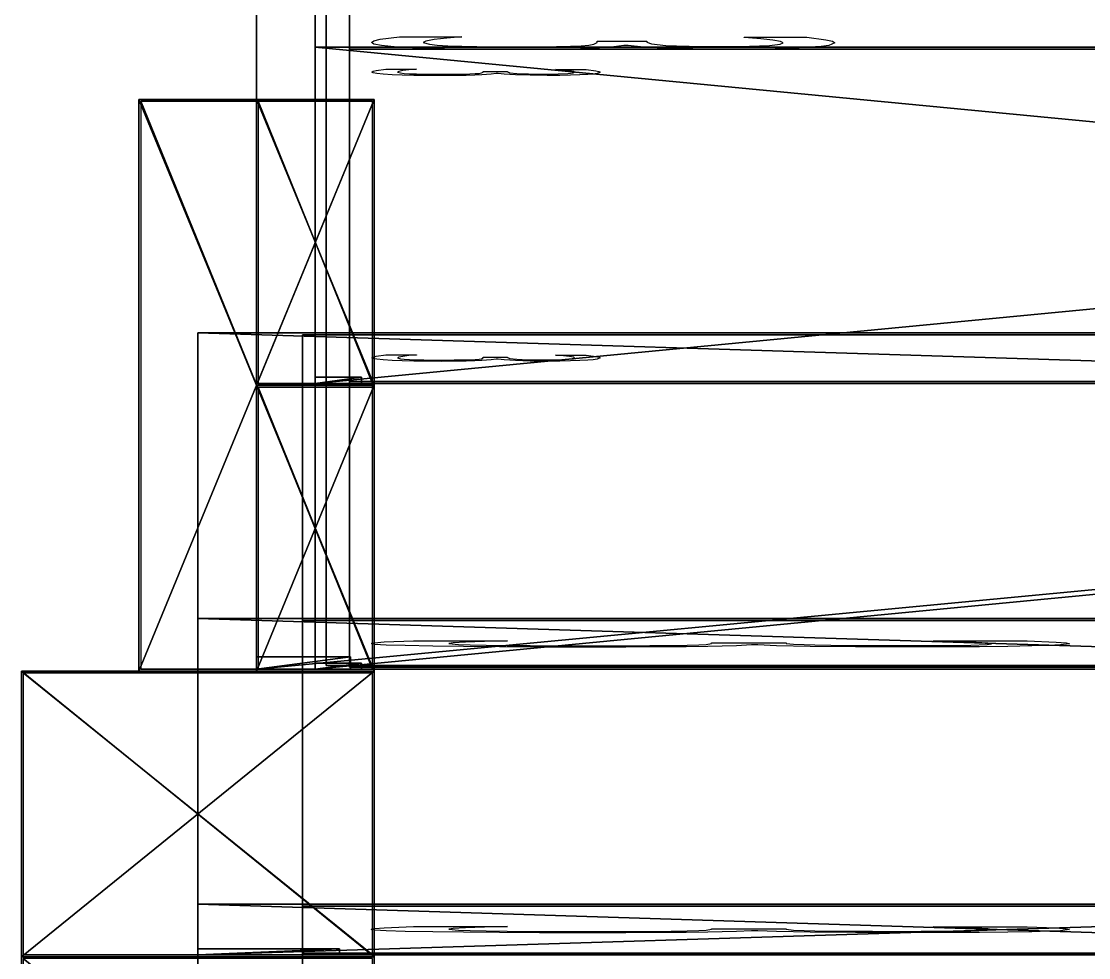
# Model space of a CAD drawing. Extents: x -93 to 34039, y -1114 to 8560.
# Drawn here: x 0 to 1815, y 5940 to 7533 of the extents above; entities that cross this region are included whole.
import ezdxf

# ---------------------------------------------------------------- set-up
doc = ezdxf.new("R2010")
doc.units = 0
doc.layers.get('0').update_dxf_attribs({"color": 13, "linetype": 'CONTINUOUS'})
for name, color, linetype in [('_SYSTEM__CT_MODE', 252, 'CONTINUOUS'), ('_SYSTEM__RG_COLOR', 36, 'CONTINUOUS'), ('_SYSTEM__SKALER', 134, 'CONTINUOUS'), ('SKETCH', 134, 'CONTINUOUS')]:
    doc.layers.add(name, color=color, linetype=linetype)

# ---------------------------------------------------------------- blocks, each defined once
blk = doc.blocks.new('MARKER_TEKSTUR')
for p, q in [((16, 500), (0, 500)), ((16, 500, 700), (0, 500, 700)), ((0, 0), (0, 500)), ((0, 500, 700), (0, 0, 700)), ((0, 500), (0, 500, 700)), ((16, 500), (16, 500, 700)), ((16, 0), (16, 500)), ((16, 500, 700), (16, 0, 700)), ((0, 333.333, 620), (0, 333.333, 80)), ((16, 333.333, 620), (16, 333.333, 80)), ((0, 166.667, 620), (0, 166.667, 80)), ((16, 166.667, 620), (16, 166.667, 80)), ((16, 0), (0, 0)), ((16, 0, 700), (0, 0, 700)), ((0, 0, 700), (0, 0)), ((16, 0, 700), (16, 0))]:
    blk.add_line(p, q)
blk = doc.blocks.new('SKALER_3')
for p, q in [((0, 0), (0, 1)), ((0, 1), (0, 1, 1)), ((0, 1, 1), (0, 0, 1)), ((0, 0, 1), (0, 0))]:
    blk.add_line(p, q)
blk = doc.blocks.new('TELO_23')
for p, q in [((0, 280), (0, 280, -972)), ((0, 0), (0, 280)), ((0, 280, -972), (0, 0, -972)), ((400, 280, -972), (0, 280, -972)), ((0, 280), (400, 280)), ((400, 280), (400, 280, -972)), ((400, 0), (400, 280)), ((400, 280, -972), (400, 0, -972)), ((0, 0, -972), (0, 0)), ((400, 0, -972), (0, 0, -972)), ((400, 0, -972), (400, 0)), ((0, 0), (400, 0))]:
    blk.add_line(p, q)
at = {"layer": '_SYSTEM__SKALER', "extrusion": (0, 1, 1.05419e-14), "yscale": 1.94399999999986, "zscale": 0.3999999999999704, "rotation": 180}
blk.add_blockref('SKALER_3', (0, 0), dxfattribs=at)
mesh = blk.add_polyface()
corners = [(0, 280), (0, 0, -972), (0, 0), (0, 280, -972)]
mesh.append_faces([[corners[k] for k in face] for face in [(0, 1, 2), (1, 0, 3)]], dxfattribs={"vtx0": -1})
mesh = blk.add_polyface()
corners = [(400, 280, -972), (0, 0, -972), (0, 280, -972), (400, 0, -972)]
mesh.append_faces([[corners[k] for k in face] for face in [(0, 1, 2), (1, 0, 3)]], dxfattribs={"vtx0": -1})
mesh = blk.add_polyface()
corners = [(0, 280), (400, 280, -972), (0, 280, -972), (400, 280)]
mesh.append_faces([[corners[k] for k in face] for face in [(0, 1, 2), (1, 0, 3)]], dxfattribs={"vtx0": -1})
mesh = blk.add_polyface()
corners = [(400, 0), (0, 280), (0, 0), (400, 280)]
mesh.append_faces([[corners[k] for k in face] for face in [(0, 1, 2), (1, 0, 3)]], dxfattribs={"vtx0": -1})
mesh = blk.add_polyface()
corners = [(400, 0, -972), (400, 280), (400, 0), (400, 280, -972)]
mesh.append_faces([[corners[k] for k in face] for face in [(0, 1, 2), (1, 0, 3)]], dxfattribs={"vtx0": -1})
mesh = blk.add_polyface()
corners = [(400, 0), (0, 0, -972), (400, 0, -972), (0, 0)]
mesh.append_faces([[corners[k] for k in face] for face in [(0, 1, 2), (1, 0, 3)]], dxfattribs={"vtx0": -1})
blk = doc.blocks.new('M_K_ZAD')
for p, q in [((5, 0, 640), (-5, 0, 640)), ((-5, 0, 640), (-5, 0)), ((-5, 0), (5, 0)), ((5, 0), (5, 0, 640))]:
    blk.add_line(p, q)
mesh = blk.add_polyface()
corners = [(5, 0), (-5, 0, 640), (-5, 0), (5, 0, 640)]
mesh.append_faces([[corners[k] for k in face] for face in [(0, 1, 2), (1, 0, 3)]], dxfattribs={"vtx0": -1})
blk = doc.blocks.new('SKALER_1')
for p, q in [((0, 5), (0, 0)), ((5, 5), (0, 5)), ((5, 0), (5, 5)), ((0, 0), (5, 0))]:
    blk.add_line(p, q)
mesh = blk.add_polyface()
corners = [(5, 5), (0, 0), (0, 5), (5, 0)]
mesh.append_faces([[corners[k] for k in face] for face in [(0, 1, 2), (1, 0, 3)]], dxfattribs={"vtx0": -1})
blk = doc.blocks.new('TELO_95')
for p, q in [((0, 970), (0, 0)), ((568, 970), (0, 970)), ((0, 970), (0, 970, 18)), ((568, 970, 18), (0, 970, 18)), ((0, 970, 18), (0, 0, 18)), ((0, 0), (568, 0)), ((0, 0), (0, 0, 18)), ((0, 0, 18), (568, 0, 18))]:
    blk.add_line(p, q)
at = {"layer": '_SYSTEM__SKALER', "xscale": 0.8114285714285707, "yscale": 1.939999999999998}
blk.add_blockref('SKALER_1', (0, 0), dxfattribs=at)
mesh = blk.add_polyface()
corners = [(568, 970), (0, 0), (0, 970), (568, 0)]
mesh.append_faces([[corners[k] for k in face] for face in [(0, 1, 2), (1, 0, 3)]], dxfattribs={"vtx0": -1})
mesh = blk.add_polyface()
corners = [(568, 0, 18), (0, 970, 18), (0, 0, 18), (568, 970, 18)]
mesh.append_faces([[corners[k] for k in face] for face in [(0, 1, 2), (1, 0, 3)]], dxfattribs={"vtx0": -1})
blk = doc.blocks.new('MARKWR_KROMKI')
at = {"color": 250}
for p, q in [((0, 500, 16), (0, 500)), ((0, 0, 16), (0, 0))]:
    blk.add_line(p, q, dxfattribs=at)
blk = doc.blocks.new('__________1')
at = {"color": 250}
for p, q in [((6.115, 5.147), (8.784, 5.147)), ((8.784, 5.147), (8.784, 4.989)), ((20.853, 4.591), (20.853, 4.696)), ((20.853, 4.696), (23.523, 4.696)), ((14.57, 1.537), (16.69, 1.537)), ((13.88, -1.999), (14.214, -1.477)), ((15.885, -1.737), (15.706, -1.737)), ((8.184, -2.051), (8.775, -2.472)), ((13.425, -2.42), (13.88, -1.999)), ((12.826, -2.739), (13.425, -2.42)), ((17.953, -2.157), (18.499, -2.454)), ((8.775, -2.472), (9.423, -2.77)), ((18.499, -2.454), (19.138, -2.632)), ((19.138, -2.632), (19.87, -2.691)), ((19.87, -2.691), (20.516, -2.631))]:
    blk.add_line(p, q, dxfattribs=at)
for points in [[(4.96, 0, 0), (4.915, 0.519, 0), (5.009, 1.81, 0), (5.291, 3.08, 0), (6.115, 5.147, 0)], [(8.784, 4.989, 0), (8.13, 4.019, 0), (7.597, 2.891, 0), (7.242, 1.705, 0), (7.124, 0.561, 0), (7.392, -0.845, 0), (7.724, -1.519, 0), (8.184, -2.051, 0)], [(23.523, 4.696, 0), (24.346, 2.707, 0), (24.629, 1.483, 0), (24.723, 0.299, 0), (24.468, -1.716, 0), (24.136, -2.545, 0), (23.65, -3.29, 0), (22.973, -3.953, 0), (22.169, -4.433, 0), (21.227, -4.725, 0), (20.138, -4.822, 0), (18.655, -4.592, 0), (17.373, -3.903, 0), (16.41, -2.903, 0), (15.885, -1.737, 0)], [(20.516, -2.631, 0), (21.077, -2.45, 0), (21.926, -1.779, 0), (22.386, -0.813, 0), (22.514, 0.352, 0), (22.405, 1.38, 0), (22.079, 2.471, 0), (21.556, 3.562, 0), (20.853, 4.591, 0)], [(14.214, -1.477, 0), (14.423, -0.855, 0), (14.57, 0.593, 0), (14.57, 1.537, 0)], [(16.69, 1.537, 0), (16.69, 0.803, 0), (16.893, -0.631, 0), (17.501, -1.742, 0), (17.953, -2.157, 0)], [(15.706, -1.737, 0), (15.279, -2.891, 0), (14.468, -3.993, 0), (13.848, -4.452, 0), (13.088, -4.822, 0), (12.137, -5.066, 0), (10.943, -5.147, 0), (9.694, -5.05, 0), (8.554, -4.759, 0), (7.539, -4.292, 0), (6.664, -3.667, 0), (5.887, -2.811, 0), (5.342, -1.815, 0), (5.022, -0.699, 0), (4.96, 0, 0)], [(9.423, -2.77, 0), (10.189, -2.947, 0), (11.134, -3.006, 0), (12.068, -2.939, 0), (12.826, -2.739, 0)]]:
    blk.add_polyline3d(points, dxfattribs=at)
blk = doc.blocks.new('M_K_BACK')
for p, q in [((0, 0, 5), (749, 0, 5)), ((749, 0, -5), (0, 0, -5)), ((0, 0, -5), (0, 0, 5))]:
    blk.add_line(p, q)
mesh = blk.add_polyface()
corners = [(0, 0, 5), (749, 0, -5), (0, 0, -5), (749, 0, 5)]
mesh.append_faces([[corners[k] for k in face] for face in [(0, 1, 2), (1, 0, 3)]], dxfattribs={"vtx0": -1})
blk = doc.blocks.new('M_K_FRONT')
for p, q in [((0, 0, 5), (749, 0, 5)), ((749, 0, -5), (0, 0, -5)), ((0, 0, -5), (0, 0, 5))]:
    blk.add_line(p, q)
mesh = blk.add_polyface()
corners = [(749, 0, 5), (0, 0, -5), (749, 0, -5), (0, 0, 5)]
mesh.append_faces([[corners[k] for k in face] for face in [(0, 1, 2), (1, 0, 3)]], dxfattribs={"vtx0": -1})
blk = doc.blocks.new('M_K_LEFT')
for p, q in [((0, 515, -5), (0, 515, 5)), ((0, 515, 5), (0, 0, 5)), ((0, 0, -5), (0, 515, -5)), ((0, 0, 5), (0, 0, -5))]:
    blk.add_line(p, q)
mesh = blk.add_polyface()
corners = [(0, 515, 5), (0, 0, -5), (0, 0, 5), (0, 515, -5)]
mesh.append_faces([[corners[k] for k in face] for face in [(0, 1, 2), (1, 0, 3)]], dxfattribs={"vtx0": -1})
blk = doc.blocks.new('KR_F')
at = {"color": 250}
for p, q in [((0, 0, 16), (0, 0)), ((700, 0, 16), (0, 0, 16)), ((0, 0), (700, 0))]:
    blk.add_line(p, q, dxfattribs=at)
mesh = blk.add_polyface()
corners = [(700, 0, 16), (0, 0), (700, 0), (0, 0, 16)]
mesh.append_faces([[corners[k] for k in face] for face in [(0, 1, 2), (1, 0, 3)]], dxfattribs={"vtx0": -1})
blk = doc.blocks.new('KR_L')
at = {"color": 250}
for p, q in [((0, 500), (0, 0)), ((0, 0, 16), (0, 500, 16)), ((0, 500, 16), (0, 500)), ((0, 0), (0, 0, 16))]:
    blk.add_line(p, q, dxfattribs=at)
mesh = blk.add_polyface()
corners = [(0, 500, 16), (0, 0), (0, 0, 16), (0, 500)]
mesh.append_faces([[corners[k] for k in face] for face in [(0, 1, 2), (1, 0, 3)]], dxfattribs={"vtx0": -1})
blk = doc.blocks.new('KR_Z')
at = {"color": 250}
for p, q in [((0, 0, 16), (0, 0)), ((0, 0), (700, 0)), ((700, 0, 16), (0, 0, 16))]:
    blk.add_line(p, q, dxfattribs=at)
mesh = blk.add_polyface()
corners = [(0, 0, 16), (700, 0), (0, 0), (700, 0, 16)]
mesh.append_faces([[corners[k] for k in face] for face in [(0, 1, 2), (1, 0, 3)]], dxfattribs={"vtx0": -1})
blk = doc.blocks.new('KR_35')
at = {"yscale": 1.94, "zscale": 1.125}
blk.add_blockref('KR_L', (0, 0), dxfattribs=at)
at = {"xscale": 0.8114285714285715, "zscale": 1.125}
for name, p in [('KR_Z', (0, 970)), ('KR_F', (0, 0))]:
    blk.add_blockref(name, p, dxfattribs=at)
blk = doc.blocks.new('LL')
at = {"color": 250}
for p, q in [((0, 300), (0, 300, 8)), ((0, 300, 16), (0, 0, 16)), ((0, 300, 8), (0, 0, 8)), ((0, 300, 8), (0, 300, 16)), ((0, 300), (0, 0)), ((0, 0, 16), (0, 0, 8)), ((0, 0, 8), (0, 0))]:
    blk.add_line(p, q, dxfattribs=at)
blk = doc.blocks.new('ZZ')
at = {"color": 250}
for p, q in [((0, 0), (0, 0, 8)), ((0, 0, 16), (600, 0, 16)), ((0, 0, 8), (0, 0, 16)), ((0, 0), (600, 0)), ((0, 0, 8), (600, 0, 8))]:
    blk.add_line(p, q, dxfattribs=at)
blk = doc.blocks.new('RAM_PANEL_95')
at = {"color": 250}
for p, q in [((0, 970), (0, 0)), ((568, 970), (0, 970)), ((0, 970), (0, 970, 18)), ((568, 970, 18), (0, 970, 18)), ((0, 970, 18), (0, 0, 18)), ((0, 0), (568, 0)), ((0, 0), (0, 0, 18)), ((0, 0, 18), (568, 0, 18))]:
    blk.add_line(p, q, dxfattribs=at)
for name in ['TELO_95', 'KR_35']:
    blk.add_blockref(name, (0, 0))
at = {"layer": '_SYSTEM__CT_MODE', "xscale": 0.8114285714285707, "yscale": 1.939999999999999, "zscale": 1.124999999999998}
blk.add_blockref('MARKWR_KROMKI', (0, 0), dxfattribs=at)
at = {"layer": '_SYSTEM__CT_MODE', "yscale": 3.233333333333332, "zscale": 1.125}
blk.add_blockref('LL', (0, 0), dxfattribs=at)
at = {"layer": '_SYSTEM__CT_MODE', "xscale": 0.9466666666666663, "zscale": 1.125}
blk.add_blockref('ZZ', (0, 970), dxfattribs=at)
at = {"layer": '_SYSTEM__CT_MODE', "xscale": 1.009671179883954, "yscale": 0.9714640198511127}
blk.add_blockref('__________1', (0, 485, 17.999), dxfattribs=at)
at = {"layer": '_SYSTEM__RG_COLOR', "color": 1, "xscale": 0.7503337783711621, "zscale": 1.199999999999999}
blk.add_blockref('M_K_BACK', (3, 967, 9), dxfattribs=at)
at = {"layer": '_SYSTEM__RG_COLOR', "color": 1, "yscale": 1.871844660194175, "zscale": 1.2}
blk.add_blockref('M_K_LEFT', (3, 3, 9), dxfattribs=at)
at = {"layer": '_SYSTEM__RG_COLOR', "xscale": 0.7503337783711621, "zscale": 1.199999999999999}
blk.add_blockref('M_K_FRONT', (3, 3, 9), dxfattribs=at)
blk = doc.blocks.new('PANEL_G_34')
for p, q in [((-5, 440), (-5, 0)), ((5, 440), (-5, 440)), ((5, 0), (5, 440)), ((-5, 0), (5, 0))]:
    blk.add_line(p, q)
at = {"color": 250}
for p, q in [((0, 300), (0, 300, 8)), ((0, 300, 16), (0, 0, 16)), ((0, 300, 8), (0, 0, 8)), ((0, 300, 8), (0, 300, 16)), ((0, 300), (0, 0)), ((0, 0, 16), (0, 0, 8)), ((0, 0, 8), (0, 0))]:
    blk.add_line(p, q, dxfattribs=at)
blk.add_blockref('RAM_PANEL_95', (0, 0))
mesh = blk.add_polyface()
corners = [(5, 0), (-5, 440), (-5, 0), (5, 440)]
mesh.append_faces([[corners[k] for k in face] for face in [(0, 1, 2), (1, 0, 3)]], dxfattribs={"vtx0": -1})
blk = doc.blocks.new('M_K_VERH')
for p, q in [((-5, 440), (-5, 0)), ((5, 440), (-5, 440)), ((5, 0), (5, 440)), ((-5, 0), (5, 0))]:
    blk.add_line(p, q)
mesh = blk.add_polyface()
corners = [(5, 0), (-5, 440), (-5, 0), (5, 440)]
mesh.append_faces([[corners[k] for k in face] for face in [(0, 1, 2), (1, 0, 3)]], dxfattribs={"vtx0": -1})
blk = doc.blocks.new('M_K_FR')
for p, q in [((5, 0, 640), (-5, 0, 640)), ((-5, 0, 640), (-5, 0)), ((-5, 0), (5, 0)), ((5, 0), (5, 0, 640))]:
    blk.add_line(p, q)
mesh = blk.add_polyface()
corners = [(5, 0), (-5, 0, 640), (-5, 0), (5, 0, 640)]
mesh.append_faces([[corners[k] for k in face] for face in [(0, 1, 2), (1, 0, 3)]], dxfattribs={"vtx0": -1})
blk = doc.blocks.new('3_V')
at = {"color": 250}
for p, q in [((6.1, 5.1), (8.8, 5.1)), ((8.8, 5.1), (8.8, 5)), ((14.6, 1.5), (16.7, 1.5)), ((20.9, 4.6), (20.9, 4.7)), ((20.9, 4.7), (23.5, 4.7)), ((8.2, -2.1), (8.8, -2.5)), ((8.8, -2.5), (9.4, -2.8)), ((12.8, -2.7), (13.4, -2.4)), ((13.4, -2.4), (13.9, -2)), ((13.9, -2), (14.2, -1.5)), ((15.9, -1.7), (15.7, -1.7)), ((18, -2.2), (18.5, -2.5)), ((18.5, -2.5), (19.1, -2.6)), ((19.1, -2.6), (19.9, -2.7)), ((19.9, -2.7), (20.5, -2.6))]:
    blk.add_line(p, q, dxfattribs=at)
for points in [[(5, 0, 0), (4.9, 0.5, 0), (5, 1.8, 0), (5.3, 3.1, 0), (6.1, 5.1, 0)], [(15.7, -1.7, 0), (15.3, -2.9, 0), (14.5, -4, 0), (13.8, -4.5, 0), (13.1, -4.8, 0), (12.1, -5.1, 0), (10.9, -5.1, 0), (9.7, -5, 0), (8.6, -4.8, 0), (7.5, -4.3, 0), (6.7, -3.7, 0), (5.9, -2.8, 0), (5.3, -1.8, 0), (5, -0.7, 0), (5, 0, 0)], [(8.8, 5, 0), (8.1, 4, 0), (7.6, 2.9, 0), (7.2, 1.7, 0), (7.1, 0.6, 0), (7.4, -0.8, 0), (7.7, -1.5, 0), (8.2, -2.1, 0)], [(14.2, -1.5, 0), (14.4, -0.9, 0), (14.6, 0.6, 0), (14.6, 1.5, 0)], [(23.5, 4.7, 0), (24.3, 2.7, 0), (24.6, 1.5, 0), (24.7, 0.3, 0), (24.5, -1.7, 0), (24.1, -2.5, 0), (23.7, -3.3, 0), (23, -4, 0), (22.2, -4.4, 0), (21.2, -4.7, 0), (20.1, -4.8, 0), (18.7, -4.6, 0), (17.4, -3.9, 0), (16.4, -2.9, 0), (15.9, -1.7, 0)], [(16.7, 1.5, 0), (16.7, 0.8, 0), (16.9, -0.6, 0), (17.5, -1.7, 0), (18, -2.2, 0)], [(20.5, -2.6, 0), (21.1, -2.5, 0), (21.9, -1.8, 0), (22.4, -0.8, 0), (22.5, 0.4, 0), (22.4, 1.4, 0), (22.1, 2.5, 0), (21.6, 3.6, 0), (20.9, 4.6, 0)], [(9.4, -2.8, 0), (10.2, -2.9, 0), (11.1, -3, 0), (12.1, -2.9, 0), (12.8, -2.7, 0)]]:
    blk.add_polyline3d(points, dxfattribs=at)
blk = doc.blocks.new('1_V_1')
at = {"color": 250}
for p, q in [((-5.1, 19.5), (-5.1, 21.3)), ((-1.2, 19.5), (-5.1, 19.5)), ((-1.2, 6.8), (-1.2, 19.5)), ((-0.8, 23.2), (-0.7, 23.9)), ((-0.7, 23.9), (1.3, 23.9)), ((1.3, 23.9), (1.3, 6.8)), ((-5.1, 6.8), (-1.2, 6.8)), ((-5.1, 4.8), (-5.1, 6.8)), ((5.1, 4.8), (-5.1, 4.8)), ((1.3, 6.8), (5.1, 6.8)), ((5.1, 6.8), (5.1, 4.8))]:
    blk.add_line(p, q, dxfattribs=at)
blk.add_polyline3d([(-5.1, 21.3, 0), (-3.4, 21.4, 0), (-2, 21.8, 0), (-1.1, 22.6, 0), (-0.8, 23.2, 0)], dxfattribs=at)
blk = doc.blocks.new('2_V')
at = {"color": 250}
for p, q in [((-5.1, -7), (-5.1, -4.8)), ((-5.1, -4.8), (5.1, -4.8)), ((3, -7), (-5.1, -7)), ((5.1, -4.8), (5.1, -7.5)), ((4.7, -20.1), (4.8, -20.1)), ((4.8, -20.1), (4.8, -22.8))]:
    blk.add_line(p, q, dxfattribs=at)
for points in [[(4.8, -22.8, 0), (2.8, -23.6, 0), (1.6, -23.8, 0), (0.5, -23.9, 0), (-0.6, -23.8, 0), (-1.6, -23.6, 0), (-2.4, -23.1, 0), (-3.2, -22.5, 0), (-3.8, -21.8, 0), (-4.2, -20.9, 0), (-4.4, -19.9, 0), (-4.5, -18.8, 0), (-4.3, -16.8, 0), (-3.6, -15, 0), (-2.7, -13.5, 0), (-1.4, -11.8, 0), (0.9, -9.3, 0), (3, -7, 0)], [(5.1, -7.5, 0), (3, -9.7, 0), (1, -12, 0), (-0.7, -14.1, 0), (-1.7, -15.7, 0), (-2.2, -17.1, 0), (-2.4, -18.7, 0), (-2.2, -20, 0), (-1.6, -20.9, 0), (-0.7, -21.5, 0), (0.5, -21.8, 0), (1.5, -21.7, 0), (2.6, -21.4, 0), (3.6, -20.8, 0), (4.7, -20.1, 0)]]:
    blk.add_polyline3d(points, dxfattribs=at)
blk = doc.blocks.new('4_V_1')
at = {"color": 250}
for p, q in [((-23.9, 2.6), (-12.3, 2.6)), ((-23.9, 0.7), (-23.9, 2.6)), ((-12.3, -5.1), (-23.9, 0.7)), ((-12.3, 1), (-21, 1, 0)), ((-21, 1, 0), (-12.3, -3.3)), ((-12.3, 2.6), (-12.3, 5.1)), ((-12.3, 5.1), (-10.4, 5.1)), ((-12.3, -3.3), (-12.3, 1)), ((-10.4, 5.1), (-10.4, 2.6)), ((-10.4, 2.6), (-4.8, 2.6)), ((-4.8, 1), (-10.4, 1)), ((-10.4, 1), (-10.4, -5.1)), ((-4.8, 2.6), (-4.8, 1)), ((-10.4, -5.1), (-12.3, -5.1))]:
    blk.add_line(p, q, dxfattribs=at)
blk = doc.blocks.new('RAM_PANEL_23')
for p, q in [((0, 972), (400, 972)), ((0, 972, 280), (400, 972, 280)), ((0, 0, 280), (400, 0, 280)), ((0, 0), (400, 0))]:
    blk.add_line(p, q)
at = {"extrusion": (0, -1, 6.12323e-17)}
blk.add_blockref('TELO_23', (0, 0), dxfattribs=at)
at = {"layer": '_SYSTEM__CT_MODE', "xscale": 24.99999999999997, "yscale": 1.944000000000138, "zscale": 0.3999999999999854}
blk.add_blockref('MARKER_TEKSTUR', (0, 0), dxfattribs=at)
at = {"layer": '_SYSTEM__CT_MODE', "extrusion": (1, 0, 5.97959e-13), "xscale": 0.9714640198511383, "yscale": 1.048192771084347, "rotation": 270}
blk.add_blockref('2_V', (972, 140, 400), dxfattribs=at)
at = {"layer": '_SYSTEM__CT_MODE', "extrusion": (1, 0, 5.04826e-12), "xscale": 1.009671179883954, "yscale": 0.9714640198511127, "rotation": 270}
blk.add_blockref('3_V', (486, 280, 400), dxfattribs=at)
at = {"layer": '_SYSTEM__CT_MODE', "extrusion": (1, 0, -1.08771e-11), "xscale": 1.051712558764275, "yscale": 0.9714640198511979, "zscale": 100.0000000023626, "rotation": 270}
blk.add_blockref('4_V_1', (486, 0, 400), dxfattribs=at)
at = {"layer": '_SYSTEM__CT_MODE', "extrusion": (1, 0, 2.03197e-12), "xscale": 0.9714640198511212, "yscale": 1.031620319277108, "rotation": 270}
blk.add_blockref('1_V_1', (0, 140, 400), dxfattribs=at)
at = {"layer": '_SYSTEM__RG_COLOR', "xscale": 39.4, "yscale": 2.195454545454546}
for name, p in [('PANEL_G_34', (200, 3, 3)), ('M_K_VERH', (200, 3, 277))]:
    blk.add_blockref(name, p, dxfattribs=at)
at = {"layer": '_SYSTEM__RG_COLOR', "xscale": 39.4, "zscale": 0.4281249999999828}
for name, p in [('M_K_ZAD', (200, 969, 3)), ('M_K_FR', (200, 3, 3))]:
    blk.add_blockref(name, p, dxfattribs=at)
blk = doc.blocks.new('PANEL_V_21')
blk.add_blockref('RAM_PANEL_23', (0, 0))
blk = doc.blocks.new('TELO_24')
for p, q in [((0, 280), (0, 280, -972)), ((0, 0), (0, 280)), ((0, 280, -972), (0, 0, -972)), ((400, 280, -972), (0, 280, -972)), ((0, 280), (400, 280)), ((400, 280), (400, 280, -972)), ((400, 0), (400, 280)), ((400, 280, -972), (400, 0, -972)), ((0, 0, -972), (0, 0)), ((400, 0, -972), (0, 0, -972)), ((400, 0, -972), (400, 0)), ((0, 0), (400, 0))]:
    blk.add_line(p, q)
at = {"layer": '_SYSTEM__SKALER', "extrusion": (0, 1, 1.05419e-14), "yscale": 1.94399999999986, "zscale": 0.3999999999999704, "rotation": 180}
blk.add_blockref('SKALER_3', (0, 0), dxfattribs=at)
mesh = blk.add_polyface()
corners = [(0, 280), (0, 0, -972), (0, 0), (0, 280, -972)]
mesh.append_faces([[corners[k] for k in face] for face in [(0, 1, 2), (1, 0, 3)]], dxfattribs={"vtx0": -1})
mesh = blk.add_polyface()
corners = [(400, 280, -972), (0, 0, -972), (0, 280, -972), (400, 0, -972)]
mesh.append_faces([[corners[k] for k in face] for face in [(0, 1, 2), (1, 0, 3)]], dxfattribs={"vtx0": -1})
mesh = blk.add_polyface()
corners = [(0, 280), (400, 280, -972), (0, 280, -972), (400, 280)]
mesh.append_faces([[corners[k] for k in face] for face in [(0, 1, 2), (1, 0, 3)]], dxfattribs={"vtx0": -1})
mesh = blk.add_polyface()
corners = [(400, 0), (0, 280), (0, 0), (400, 280)]
mesh.append_faces([[corners[k] for k in face] for face in [(0, 1, 2), (1, 0, 3)]], dxfattribs={"vtx0": -1})
mesh = blk.add_polyface()
corners = [(400, 0, -972), (400, 280), (400, 0), (400, 280, -972)]
mesh.append_faces([[corners[k] for k in face] for face in [(0, 1, 2), (1, 0, 3)]], dxfattribs={"vtx0": -1})
mesh = blk.add_polyface()
corners = [(400, 0), (0, 0, -972), (400, 0, -972), (0, 0)]
mesh.append_faces([[corners[k] for k in face] for face in [(0, 1, 2), (1, 0, 3)]], dxfattribs={"vtx0": -1})
blk = doc.blocks.new('RAM_PANEL_24')
for p, q in [((0, 972), (400, 972)), ((0, 972, 280), (400, 972, 280)), ((0, 0, 280), (400, 0, 280)), ((0, 0), (400, 0))]:
    blk.add_line(p, q)
at = {"extrusion": (0, -1, 6.12323e-17)}
blk.add_blockref('TELO_24', (0, 0), dxfattribs=at)
at = {"layer": '_SYSTEM__CT_MODE', "xscale": 24.99999999999997, "yscale": 1.944000000000138, "zscale": 0.3999999999999854}
blk.add_blockref('MARKER_TEKSTUR', (0, 0), dxfattribs=at)
at = {"layer": '_SYSTEM__CT_MODE', "extrusion": (1, 0, 5.97959e-13), "xscale": 0.9714640198511383, "yscale": 1.048192771084347, "rotation": 270}
blk.add_blockref('2_V', (972, 140, 400), dxfattribs=at)
at = {"layer": '_SYSTEM__CT_MODE', "extrusion": (1, 0, 5.04826e-12), "xscale": 1.009671179883954, "yscale": 0.9714640198511127, "rotation": 270}
blk.add_blockref('3_V', (486, 280, 400), dxfattribs=at)
at = {"layer": '_SYSTEM__CT_MODE', "extrusion": (1, 0, -1.08771e-11), "xscale": 1.051712558764275, "yscale": 0.9714640198511979, "zscale": 100.0000000023626, "rotation": 270}
blk.add_blockref('4_V_1', (486, 0, 400), dxfattribs=at)
at = {"layer": '_SYSTEM__CT_MODE', "extrusion": (1, 0, 2.03197e-12), "xscale": 0.9714640198511212, "yscale": 1.031620319277108, "rotation": 270}
blk.add_blockref('1_V_1', (0, 140, 400), dxfattribs=at)
at = {"layer": '_SYSTEM__RG_COLOR', "xscale": 39.4, "yscale": 2.195454545454546}
for name, p in [('PANEL_G_34', (200, 3, 3)), ('M_K_VERH', (200, 3, 277))]:
    blk.add_blockref(name, p, dxfattribs=at)
at = {"layer": '_SYSTEM__RG_COLOR', "xscale": 39.4, "zscale": 0.4281249999999828}
for name, p in [('M_K_ZAD', (200, 969, 3)), ('M_K_FR', (200, 3, 3))]:
    blk.add_blockref(name, p, dxfattribs=at)
blk = doc.blocks.new('PANEL_V_22')
blk.add_blockref('RAM_PANEL_24', (0, 0))
blk = doc.blocks.new('TELO_11')
for p, q in [((0, 280), (0, 280, -972)), ((0, 0), (0, 280)), ((0, 280, -972), (0, 0, -972)), ((400, 280, -972), (0, 280, -972)), ((0, 280), (400, 280)), ((400, 280), (400, 280, -972)), ((400, 0), (400, 280)), ((400, 280, -972), (400, 0, -972)), ((0, 0, -972), (0, 0)), ((400, 0, -972), (0, 0, -972)), ((400, 0, -972), (400, 0)), ((0, 0), (400, 0))]:
    blk.add_line(p, q)
at = {"layer": '_SYSTEM__SKALER', "extrusion": (0, 1, 1.05419e-14), "yscale": 1.94399999999986, "zscale": 0.3999999999999704, "rotation": 180}
blk.add_blockref('SKALER_3', (0, 0), dxfattribs=at)
mesh = blk.add_polyface()
corners = [(0, 280), (0, 0, -972), (0, 0), (0, 280, -972)]
mesh.append_faces([[corners[k] for k in face] for face in [(0, 1, 2), (1, 0, 3)]], dxfattribs={"vtx0": -1})
mesh = blk.add_polyface()
corners = [(400, 280, -972), (0, 0, -972), (0, 280, -972), (400, 0, -972)]
mesh.append_faces([[corners[k] for k in face] for face in [(0, 1, 2), (1, 0, 3)]], dxfattribs={"vtx0": -1})
mesh = blk.add_polyface()
corners = [(0, 280), (400, 280, -972), (0, 280, -972), (400, 280)]
mesh.append_faces([[corners[k] for k in face] for face in [(0, 1, 2), (1, 0, 3)]], dxfattribs={"vtx0": -1})
mesh = blk.add_polyface()
corners = [(400, 0), (0, 280), (0, 0), (400, 280)]
mesh.append_faces([[corners[k] for k in face] for face in [(0, 1, 2), (1, 0, 3)]], dxfattribs={"vtx0": -1})
mesh = blk.add_polyface()
corners = [(400, 0, -972), (400, 280), (400, 0), (400, 280, -972)]
mesh.append_faces([[corners[k] for k in face] for face in [(0, 1, 2), (1, 0, 3)]], dxfattribs={"vtx0": -1})
mesh = blk.add_polyface()
corners = [(400, 0), (0, 0, -972), (400, 0, -972), (0, 0)]
mesh.append_faces([[corners[k] for k in face] for face in [(0, 1, 2), (1, 0, 3)]], dxfattribs={"vtx0": -1})
blk = doc.blocks.new('RAM_PANEL_11')
for p, q in [((0, 972), (400, 972)), ((0, 972, 280), (400, 972, 280)), ((0, 0, 280), (400, 0, 280)), ((0, 0), (400, 0))]:
    blk.add_line(p, q)
at = {"extrusion": (0, -1, 6.12323e-17)}
blk.add_blockref('TELO_11', (0, 0), dxfattribs=at)
at = {"layer": '_SYSTEM__CT_MODE', "xscale": 24.99999999999997, "yscale": 1.944000000000138, "zscale": 0.3999999999999854}
blk.add_blockref('MARKER_TEKSTUR', (0, 0), dxfattribs=at)
at = {"layer": '_SYSTEM__CT_MODE', "extrusion": (1, 0, 5.97959e-13), "xscale": 0.9714640198511383, "yscale": 1.048192771084347, "rotation": 270}
blk.add_blockref('2_V', (972, 140, 400), dxfattribs=at)
at = {"layer": '_SYSTEM__CT_MODE', "extrusion": (1, 0, 5.04826e-12), "xscale": 1.009671179883954, "yscale": 0.9714640198511127, "rotation": 270}
blk.add_blockref('3_V', (486, 280, 400), dxfattribs=at)
at = {"layer": '_SYSTEM__CT_MODE', "extrusion": (1, 0, -1.08771e-11), "xscale": 1.051712558764275, "yscale": 0.9714640198511979, "zscale": 100.0000000023626, "rotation": 270}
blk.add_blockref('4_V_1', (486, 0, 400), dxfattribs=at)
at = {"layer": '_SYSTEM__CT_MODE', "extrusion": (1, 0, 2.03197e-12), "xscale": 0.9714640198511212, "yscale": 1.031620319277108, "rotation": 270}
blk.add_blockref('1_V_1', (0, 140, 400), dxfattribs=at)
at = {"layer": '_SYSTEM__RG_COLOR', "xscale": 39.4, "yscale": 2.195454545454546}
for name, p in [('PANEL_G_34', (200, 3, 3)), ('M_K_VERH', (200, 3, 277))]:
    blk.add_blockref(name, p, dxfattribs=at)
at = {"layer": '_SYSTEM__RG_COLOR', "xscale": 39.4, "zscale": 0.4281249999999828}
for name, p in [('M_K_ZAD', (200, 969, 3)), ('M_K_FR', (200, 3, 3))]:
    blk.add_blockref(name, p, dxfattribs=at)
blk = doc.blocks.new('PANEL_V_10')
blk.add_blockref('RAM_PANEL_11', (0, 0))
blk = doc.blocks.new('GROUP_4')
for name, p in [('PANEL_V_21', (0, 0, 560)), ('PANEL_V_22', (0, 0, 280)), ('PANEL_V_10', (0, 0))]:
    blk.add_blockref(name, p)
blk = doc.blocks.new('RAM_PANEL_16')
at = {"layer": '_SYSTEM__RG_COLOR', "xscale": 59.39999999999999, "yscale": 1.090909090909091}
blk.add_blockref('PANEL_G_34', (300, 3, 3), dxfattribs=at)
blk = doc.blocks.new('PANEL_V_15')
blk.add_blockref('RAM_PANEL_16', (0, 0))
blk = doc.blocks.new('RAM_PANEL_19')
at = {"layer": '_SYSTEM__RG_COLOR', "xscale": 59.39999999999999, "yscale": 1.090909090909091}
blk.add_blockref('PANEL_G_34', (300, 3, 3), dxfattribs=at)
blk = doc.blocks.new('PANEL_V_18')
blk.add_blockref('RAM_PANEL_19', (0, 0))
blk = doc.blocks.new('GROUP_2')
for name, p in [('PANEL_V_15', (0, 486, 2100)), ('PANEL_V_18', (0, 486))]:
    blk.add_blockref(name, p)
blk = doc.blocks.new('TELO_25')
for p, q in [((0, 2100), (0, 2100, -486)), ((0, 0), (0, 2100)), ((0, 2100, -486), (0, 0, -486)), ((200, 2100, -486), (0, 2100, -486)), ((0, 2100), (200, 2100)), ((200, 2100), (200, 2100, -486)), ((200, 0), (200, 2100)), ((200, 2100, -486), (200, 0, -486)), ((0, 0, -486), (0, 0)), ((200, 0, -486), (0, 0, -486)), ((200, 0, -486), (200, 0)), ((0, 0), (200, 0))]:
    blk.add_line(p, q)
at = {"layer": '_SYSTEM__SKALER', "extrusion": (0, 1, 1.58128e-13), "yscale": 0.9719999999999301, "zscale": 2.999999999999779, "rotation": 180}
blk.add_blockref('SKALER_3', (0, 0), dxfattribs=at)
mesh = blk.add_polyface()
corners = [(0, 2100), (0, 0, -486), (0, 0), (0, 2100, -486)]
mesh.append_faces([[corners[k] for k in face] for face in [(0, 1, 2), (1, 0, 3)]], dxfattribs={"vtx0": -1})
mesh = blk.add_polyface()
corners = [(200, 2100, -486), (0, 0, -486), (0, 2100, -486), (200, 0, -486)]
mesh.append_faces([[corners[k] for k in face] for face in [(0, 1, 2), (1, 0, 3)]], dxfattribs={"vtx0": -1})
mesh = blk.add_polyface()
corners = [(0, 2100), (200, 2100, -486), (0, 2100, -486), (200, 2100)]
mesh.append_faces([[corners[k] for k in face] for face in [(0, 1, 2), (1, 0, 3)]], dxfattribs={"vtx0": -1})
mesh = blk.add_polyface()
corners = [(200, 0), (0, 2100), (0, 0), (200, 2100)]
mesh.append_faces([[corners[k] for k in face] for face in [(0, 1, 2), (1, 0, 3)]], dxfattribs={"vtx0": -1})
mesh = blk.add_polyface()
corners = [(200, 0, -486), (200, 2100), (200, 0), (200, 2100, -486)]
mesh.append_faces([[corners[k] for k in face] for face in [(0, 1, 2), (1, 0, 3)]], dxfattribs={"vtx0": -1})
mesh = blk.add_polyface()
corners = [(200, 0), (0, 0, -486), (200, 0, -486), (0, 0)]
mesh.append_faces([[corners[k] for k in face] for face in [(0, 1, 2), (1, 0, 3)]], dxfattribs={"vtx0": -1})
blk = doc.blocks.new('RAM_PANEL_25')
for p, q in [((0, 486), (200, 486)), ((0, 486, 2100), (200, 486, 2100)), ((0, 0, 2100), (200, 0, 2100)), ((0, 0), (200, 0))]:
    blk.add_line(p, q)
at = {"extrusion": (0, -1, 6.12323e-17)}
blk.add_blockref('TELO_25', (0, 0), dxfattribs=at)
at = {"layer": '_SYSTEM__CT_MODE', "xscale": 12.49999999999999, "yscale": 0.9720000000000696, "zscale": 2.99999999999989}
blk.add_blockref('MARKER_TEKSTUR', (0, 0), dxfattribs=at)
at = {"layer": '_SYSTEM__CT_MODE', "extrusion": (1, 0, 3.98639e-14), "xscale": 0.9714640198511383, "yscale": 1.048192771084347, "rotation": 270}
blk.add_blockref('2_V', (486, 1050, 200), dxfattribs=at)
at = {"layer": '_SYSTEM__CT_MODE', "extrusion": (1, 0, 3.36551e-13), "xscale": 1.009671179883954, "yscale": 0.9714640198511127, "rotation": 270}
blk.add_blockref('3_V', (243, 2100, 200), dxfattribs=at)
at = {"layer": '_SYSTEM__CT_MODE', "extrusion": (1, 0, -7.25139e-13), "xscale": 1.051712558764275, "yscale": 0.9714640198511979, "zscale": 100.0000000023626, "rotation": 270}
blk.add_blockref('4_V_1', (243, 0, 200), dxfattribs=at)
at = {"layer": '_SYSTEM__CT_MODE', "extrusion": (1, 0, 1.35465e-13), "xscale": 0.9714640198511213, "yscale": 1.031620319277108, "rotation": 270}
blk.add_blockref('1_V_1', (0, 1050, 200), dxfattribs=at)
at = {"layer": '_SYSTEM__RG_COLOR', "xscale": 19.4, "yscale": 1.090909090909091}
for name, p in [('PANEL_G_34', (100, 3, 3)), ('M_K_VERH', (100, 3, 2097))]:
    blk.add_blockref(name, p, dxfattribs=at)
at = {"layer": '_SYSTEM__RG_COLOR', "xscale": 19.4, "zscale": 3.271874999999868}
for name, p in [('M_K_ZAD', (100, 483, 3)), ('M_K_FR', (100, 3, 3))]:
    blk.add_blockref(name, p, dxfattribs=at)
blk = doc.blocks.new('PANEL_V_23')
blk.add_blockref('RAM_PANEL_25', (0, 0))
blk = doc.blocks.new('TELO_26')
for p, q in [((0, 2100), (0, 2100, -486)), ((0, 0), (0, 2100)), ((0, 2100, -486), (0, 0, -486)), ((200, 2100, -486), (0, 2100, -486)), ((0, 2100), (200, 2100)), ((200, 2100), (200, 2100, -486)), ((200, 0), (200, 2100)), ((200, 2100, -486), (200, 0, -486)), ((0, 0, -486), (0, 0)), ((200, 0, -486), (0, 0, -486)), ((200, 0, -486), (200, 0)), ((0, 0), (200, 0))]:
    blk.add_line(p, q)
at = {"layer": '_SYSTEM__SKALER', "extrusion": (0, 1, 1.58128e-13), "yscale": 0.9719999999999301, "zscale": 2.999999999999779, "rotation": 180}
blk.add_blockref('SKALER_3', (0, 0), dxfattribs=at)
mesh = blk.add_polyface()
corners = [(0, 2100), (0, 0, -486), (0, 0), (0, 2100, -486)]
mesh.append_faces([[corners[k] for k in face] for face in [(0, 1, 2), (1, 0, 3)]], dxfattribs={"vtx0": -1})
mesh = blk.add_polyface()
corners = [(200, 2100, -486), (0, 0, -486), (0, 2100, -486), (200, 0, -486)]
mesh.append_faces([[corners[k] for k in face] for face in [(0, 1, 2), (1, 0, 3)]], dxfattribs={"vtx0": -1})
mesh = blk.add_polyface()
corners = [(0, 2100), (200, 2100, -486), (0, 2100, -486), (200, 2100)]
mesh.append_faces([[corners[k] for k in face] for face in [(0, 1, 2), (1, 0, 3)]], dxfattribs={"vtx0": -1})
mesh = blk.add_polyface()
corners = [(200, 0), (0, 2100), (0, 0), (200, 2100)]
mesh.append_faces([[corners[k] for k in face] for face in [(0, 1, 2), (1, 0, 3)]], dxfattribs={"vtx0": -1})
mesh = blk.add_polyface()
corners = [(200, 0, -486), (200, 2100), (200, 0), (200, 2100, -486)]
mesh.append_faces([[corners[k] for k in face] for face in [(0, 1, 2), (1, 0, 3)]], dxfattribs={"vtx0": -1})
mesh = blk.add_polyface()
corners = [(200, 0), (0, 0, -486), (200, 0, -486), (0, 0)]
mesh.append_faces([[corners[k] for k in face] for face in [(0, 1, 2), (1, 0, 3)]], dxfattribs={"vtx0": -1})
blk = doc.blocks.new('RAM_PANEL_26')
for p, q in [((0, 486), (200, 486)), ((0, 486, 2100), (200, 486, 2100)), ((0, 0, 2100), (200, 0, 2100)), ((0, 0), (200, 0))]:
    blk.add_line(p, q)
at = {"extrusion": (0, -1, 6.12323e-17)}
blk.add_blockref('TELO_26', (0, 0), dxfattribs=at)
at = {"layer": '_SYSTEM__CT_MODE', "xscale": 12.49999999999999, "yscale": 0.9720000000000696, "zscale": 2.99999999999989}
blk.add_blockref('MARKER_TEKSTUR', (0, 0), dxfattribs=at)
at = {"layer": '_SYSTEM__CT_MODE', "extrusion": (1, 0, 3.98639e-14), "xscale": 0.9714640198511383, "yscale": 1.048192771084347, "rotation": 270}
blk.add_blockref('2_V', (486, 1050, 200), dxfattribs=at)
at = {"layer": '_SYSTEM__CT_MODE', "extrusion": (1, 0, 3.36551e-13), "xscale": 1.009671179883954, "yscale": 0.9714640198511127, "rotation": 270}
blk.add_blockref('3_V', (243, 2100, 200), dxfattribs=at)
at = {"layer": '_SYSTEM__CT_MODE', "extrusion": (1, 0, -7.25139e-13), "xscale": 1.051712558764275, "yscale": 0.9714640198511979, "zscale": 100.0000000023626, "rotation": 270}
blk.add_blockref('4_V_1', (243, 0, 200), dxfattribs=at)
at = {"layer": '_SYSTEM__CT_MODE', "extrusion": (1, 0, 1.35465e-13), "xscale": 0.9714640198511213, "yscale": 1.031620319277108, "rotation": 270}
blk.add_blockref('1_V_1', (0, 1050, 200), dxfattribs=at)
at = {"layer": '_SYSTEM__RG_COLOR', "xscale": 19.4, "yscale": 1.090909090909091}
for name, p in [('PANEL_G_34', (100, 3, 3)), ('M_K_VERH', (100, 3, 2097))]:
    blk.add_blockref(name, p, dxfattribs=at)
at = {"layer": '_SYSTEM__RG_COLOR', "xscale": 19.4, "zscale": 3.271874999999868}
for name, p in [('M_K_ZAD', (100, 483, 3)), ('M_K_FR', (100, 3, 3))]:
    blk.add_blockref(name, p, dxfattribs=at)
blk = doc.blocks.new('PANEL_V_24')
blk.add_blockref('RAM_PANEL_26', (0, 0))
blk = doc.blocks.new('GROUP_3')
for name, p in [('PANEL_V_23', (0, 486)), ('PANEL_V_24', (0, 0))]:
    blk.add_blockref(name, p)
blk = doc.blocks.new('TELO_20')
for p, q in [((0, 840), (0, 840, -486)), ((0, 0), (0, 840)), ((0, 840, -486), (0, 0, -486)), ((600, 840, -486), (0, 840, -486)), ((0, 840), (600, 840)), ((600, 840), (600, 840, -486)), ((600, 0), (600, 840)), ((600, 840, -486), (600, 0, -486)), ((0, 0, -486), (0, 0)), ((600, 0, -486), (0, 0, -486)), ((600, 0, -486), (600, 0)), ((0, 0), (600, 0))]:
    blk.add_line(p, q)
at = {"layer": '_SYSTEM__SKALER', "extrusion": (0, 1, 6.32511e-14), "yscale": 0.9719999999999301, "zscale": 1.199999999999912, "rotation": 180}
blk.add_blockref('SKALER_3', (0, 0), dxfattribs=at)
mesh = blk.add_polyface()
corners = [(0, 840), (0, 0, -486), (0, 0), (0, 840, -486)]
mesh.append_faces([[corners[k] for k in face] for face in [(0, 1, 2), (1, 0, 3)]], dxfattribs={"vtx0": -1})
mesh = blk.add_polyface()
corners = [(600, 840, -486), (0, 0, -486), (0, 840, -486), (600, 0, -486)]
mesh.append_faces([[corners[k] for k in face] for face in [(0, 1, 2), (1, 0, 3)]], dxfattribs={"vtx0": -1})
mesh = blk.add_polyface()
corners = [(0, 840), (600, 840, -486), (0, 840, -486), (600, 840)]
mesh.append_faces([[corners[k] for k in face] for face in [(0, 1, 2), (1, 0, 3)]], dxfattribs={"vtx0": -1})
mesh = blk.add_polyface()
corners = [(600, 0), (0, 840), (0, 0), (600, 840)]
mesh.append_faces([[corners[k] for k in face] for face in [(0, 1, 2), (1, 0, 3)]], dxfattribs={"vtx0": -1})
mesh = blk.add_polyface()
corners = [(600, 0, -486), (600, 840), (600, 0), (600, 840, -486)]
mesh.append_faces([[corners[k] for k in face] for face in [(0, 1, 2), (1, 0, 3)]], dxfattribs={"vtx0": -1})
mesh = blk.add_polyface()
corners = [(600, 0), (0, 0, -486), (600, 0, -486), (0, 0)]
mesh.append_faces([[corners[k] for k in face] for face in [(0, 1, 2), (1, 0, 3)]], dxfattribs={"vtx0": -1})
blk = doc.blocks.new('RAM_PANEL_20')
for p, q in [((0, 486), (600, 486)), ((0, 486, 840), (600, 486, 840)), ((0, 0, 840), (600, 0, 840)), ((0, 0), (600, 0))]:
    blk.add_line(p, q)
at = {"extrusion": (0, -1, 6.12323e-17)}
blk.add_blockref('TELO_20', (0, 0), dxfattribs=at)
at = {"layer": '_SYSTEM__CT_MODE', "xscale": 37.49999999999996, "yscale": 0.9720000000000693, "zscale": 1.199999999999956}
blk.add_blockref('MARKER_TEKSTUR', (0, 0), dxfattribs=at)
at = {"layer": '_SYSTEM__CT_MODE', "extrusion": (1, 0, 2.98979e-13), "xscale": 0.9714640198511383, "yscale": 1.048192771084347, "rotation": 270}
blk.add_blockref('2_V', (486, 420, 600), dxfattribs=at)
at = {"layer": '_SYSTEM__CT_MODE', "extrusion": (1, 0, 2.52413e-12), "xscale": 1.009671179883954, "yscale": 0.9714640198511127, "rotation": 270}
blk.add_blockref('3_V', (243, 840, 600), dxfattribs=at)
at = {"layer": '_SYSTEM__CT_MODE', "extrusion": (1, 0, -5.43854e-12), "xscale": 1.051712558764275, "yscale": 0.9714640198511979, "zscale": 100.0000000023626, "rotation": 270}
blk.add_blockref('4_V_1', (243, 0, 600), dxfattribs=at)
at = {"layer": '_SYSTEM__CT_MODE', "extrusion": (1, 0, 1.01599e-12), "xscale": 0.9714640198511213, "yscale": 1.031620319277108, "rotation": 270}
blk.add_blockref('1_V_1', (0, 420, 600), dxfattribs=at)
at = {"layer": '_SYSTEM__RG_COLOR', "xscale": 59.39999999999999, "yscale": 1.090909090909091}
for name, p in [('PANEL_G_34', (300, 3, 3)), ('M_K_VERH', (300, 3, 837))]:
    blk.add_blockref(name, p, dxfattribs=at)
at = {"layer": '_SYSTEM__RG_COLOR', "xscale": 59.4, "zscale": 1.303124999999948}
for name, p in [('M_K_ZAD', (300, 483, 3)), ('M_K_FR', (300, 3, 3))]:
    blk.add_blockref(name, p, dxfattribs=at)
blk = doc.blocks.new('PANEL_V_19')
blk.add_blockref('RAM_PANEL_20', (0, 0))
blk = doc.blocks.new('RAM_PANEL_21')
for p, q in [((0, 486), (600, 486)), ((0, 486, 2100), (600, 486, 2100))]:
    blk.add_line(p, q)
at = {"layer": '_SYSTEM__CT_MODE', "xscale": 37.49999999999996, "yscale": 0.9720000000000688, "zscale": 2.999999999999891}
blk.add_blockref('MARKER_TEKSTUR', (0, 0), dxfattribs=at)
at = {"layer": '_SYSTEM__RG_COLOR', "xscale": 59.39999999999999, "yscale": 1.09090909090909}
blk.add_blockref('PANEL_G_34', (300, 3, 3), dxfattribs=at)
blk = doc.blocks.new('PANEL_V_20')
blk.add_blockref('RAM_PANEL_21', (0, 0))
blk = doc.blocks.new('RAM_PANEL_9')
for p, q in [((0, 486), (600, 486)), ((0, 486, 840), (600, 486, 840))]:
    blk.add_line(p, q)
at = {"layer": '_SYSTEM__CT_MODE', "xscale": 37.49999999999996, "yscale": 0.9720000000000693, "zscale": 1.199999999999956}
blk.add_blockref('MARKER_TEKSTUR', (0, 0), dxfattribs=at)
at = {"layer": '_SYSTEM__RG_COLOR', "xscale": 59.39999999999999, "yscale": 1.090909090909091}
blk.add_blockref('PANEL_G_34', (300, 3, 3), dxfattribs=at)
blk = doc.blocks.new('PANEL_V_8')
blk.add_blockref('RAM_PANEL_9', (0, 0))
blk = doc.blocks.new('TELO_22')
for p, q in [((0, 2100), (0, 2100, -486)), ((0, 0), (0, 2100)), ((0, 2100, -486), (0, 0, -486)), ((600, 2100, -486), (0, 2100, -486)), ((0, 2100), (600, 2100)), ((600, 2100), (600, 2100, -486)), ((600, 0), (600, 2100)), ((600, 2100, -486), (600, 0, -486)), ((0, 0, -486), (0, 0)), ((0, 0), (600, 0)), ((600, 0, -486), (0, 0, -486)), ((600, 0, -486), (600, 0))]:
    blk.add_line(p, q)
at = {"layer": '_SYSTEM__SKALER', "extrusion": (0, 1, 1.58128e-13), "yscale": 0.9719999999999301, "zscale": 2.999999999999779, "rotation": 180}
blk.add_blockref('SKALER_3', (0, 0), dxfattribs=at)
mesh = blk.add_polyface()
corners = [(0, 2100), (0, 0, -486), (0, 0), (0, 2100, -486)]
mesh.append_faces([[corners[k] for k in face] for face in [(0, 1, 2), (1, 0, 3)]], dxfattribs={"vtx0": -1})
mesh = blk.add_polyface()
corners = [(600, 2100, -486), (0, 0, -486), (0, 2100, -486), (600, 0, -486)]
mesh.append_faces([[corners[k] for k in face] for face in [(0, 1, 2), (1, 0, 3)]], dxfattribs={"vtx0": -1})
mesh = blk.add_polyface()
corners = [(0, 2100), (600, 2100, -486), (0, 2100, -486), (600, 2100)]
mesh.append_faces([[corners[k] for k in face] for face in [(0, 1, 2), (1, 0, 3)]], dxfattribs={"vtx0": -1})
mesh = blk.add_polyface()
corners = [(600, 0), (0, 2100), (0, 0), (600, 2100)]
mesh.append_faces([[corners[k] for k in face] for face in [(0, 1, 2), (1, 0, 3)]], dxfattribs={"vtx0": -1})
mesh = blk.add_polyface()
corners = [(600, 0, -486), (600, 2100), (600, 0), (600, 2100, -486)]
mesh.append_faces([[corners[k] for k in face] for face in [(0, 1, 2), (1, 0, 3)]], dxfattribs={"vtx0": -1})
mesh = blk.add_polyface()
corners = [(600, 0), (0, 0, -486), (600, 0, -486), (0, 0)]
mesh.append_faces([[corners[k] for k in face] for face in [(0, 1, 2), (1, 0, 3)]], dxfattribs={"vtx0": -1})
blk = doc.blocks.new('RAM_PANEL_22')
for p, q in [((0, 486), (600, 486)), ((0, 486, 2100), (600, 486, 2100)), ((0, 0, 2100), (600, 0, 2100)), ((0, 0), (600, 0))]:
    blk.add_line(p, q)
at = {"extrusion": (0, -1, 6.12323e-17)}
blk.add_blockref('TELO_22', (0, 0), dxfattribs=at)
at = {"layer": '_SYSTEM__CT_MODE', "xscale": 37.49999999999996, "yscale": 0.9720000000000693, "zscale": 2.99999999999989}
blk.add_blockref('MARKER_TEKSTUR', (0, 0), dxfattribs=at)
at = {"layer": '_SYSTEM__CT_MODE', "extrusion": (1, 0, 1.19592e-13), "xscale": 0.9714640198511383, "yscale": 1.048192771084347, "rotation": 270}
blk.add_blockref('2_V', (486, 1050, 600), dxfattribs=at)
at = {"layer": '_SYSTEM__CT_MODE', "extrusion": (1, 0, 1.00965e-12), "xscale": 1.009671179883954, "yscale": 0.9714640198511127, "rotation": 270}
blk.add_blockref('3_V', (243, 2100, 600), dxfattribs=at)
at = {"layer": '_SYSTEM__CT_MODE', "extrusion": (1, 0, -2.17542e-12), "xscale": 1.051712558764275, "yscale": 0.9714640198511979, "zscale": 100.0000000023626, "rotation": 270}
blk.add_blockref('4_V_1', (243, 0, 600), dxfattribs=at)
at = {"layer": '_SYSTEM__CT_MODE', "extrusion": (1, 0, 4.06395e-13), "xscale": 0.9714640198511212, "yscale": 1.031620319277108, "rotation": 270}
blk.add_blockref('1_V_1', (0, 1050, 600), dxfattribs=at)
at = {"layer": '_SYSTEM__RG_COLOR', "xscale": 59.39999999999999, "yscale": 1.090909090909091}
for name, p in [('PANEL_G_34', (300, 3, 3)), ('M_K_VERH', (300, 3, 2097))]:
    blk.add_blockref(name, p, dxfattribs=at)
at = {"layer": '_SYSTEM__RG_COLOR', "xscale": 59.4, "zscale": 3.271874999999868}
for name, p in [('M_K_ZAD', (300, 483, 3)), ('M_K_FR', (300, 3, 3))]:
    blk.add_blockref(name, p, dxfattribs=at)
blk = doc.blocks.new('PANEL_V_9')
blk.add_blockref('RAM_PANEL_22', (0, 0))
blk = doc.blocks.new('GROUP_1')
for name, p in [('PANEL_V_19', (0, 486, 2100)), ('PANEL_V_9', (0, 486)), ('PANEL_V_20', (0, 0)), ('PANEL_V_8', (0, 0, 2100))]:
    blk.add_blockref(name, p)
blk = doc.blocks.new('GROUP_6')
for name, p in [('GROUP_4', (200, 2916)), ('GROUP_3', (400, 2916, 840)), ('GROUP_1', (0, 1944)), ('GROUP_2', (0, 972))]:
    blk.add_blockref(name, p)

msp = doc.modelspace()

# ---------------------------------------------------------------- block references
at = {"layer": 'SKETCH'}
msp.add_blockref('GROUP_6', (0, 3511.9, 7.4), dxfattribs=at)

doc.saveas('drawing.dxf')
